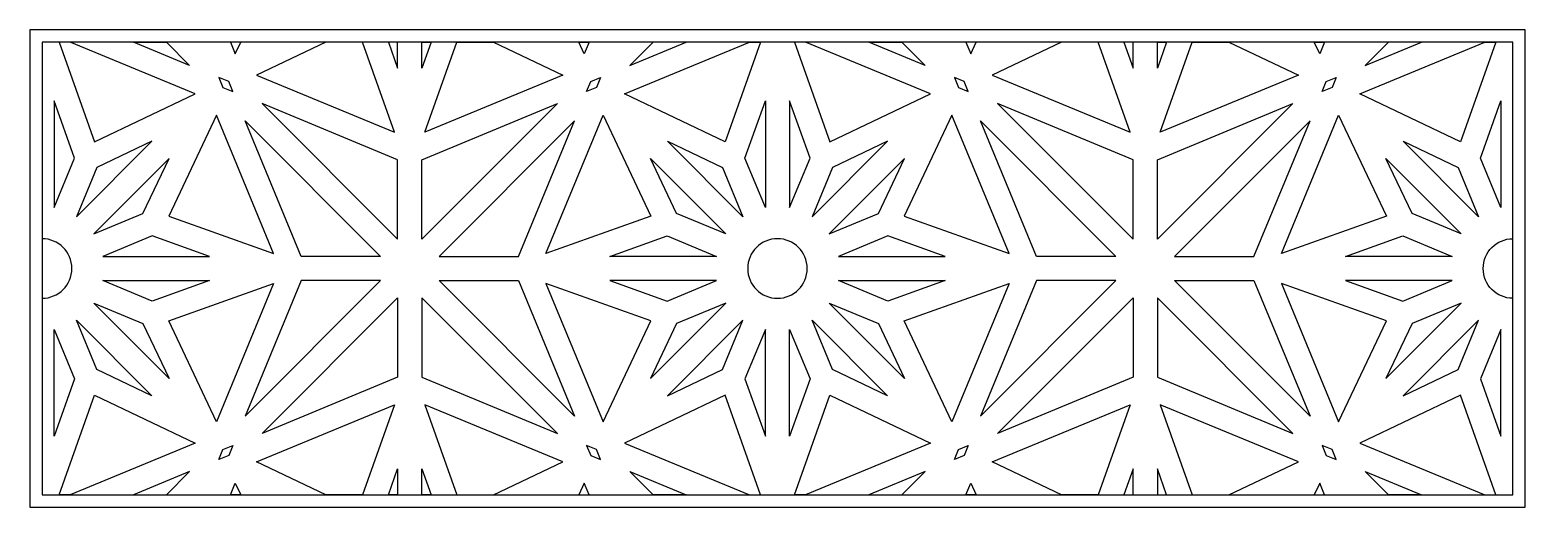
# Model space of a CAD drawing. Extents: x 1254 to 2795, y 1700 to 2191.
import ezdxf

# ---------------------------------------------------------------- set-up
doc = ezdxf.new("R2010")
doc.units = 0
doc.layers.add('LAYER_05', color=5, linetype='CONTINUOUS')

msp = doc.modelspace()

# ---------------------------------------------------------------- linework, layer by layer
at = {"layer": 'LAYER_05'}
for points in [[(1254.3, 1700), (2795.4, 1700), (2795.4, 2191.4), (1254.3, 2191.4)], [(1266.8, 1712.5), (2782.9, 1712.5), (2782.9, 2178.9), (1266.8, 2178.9)], [(1284.3, 2178.9), (1320.8, 2076.2), (1424.6, 2125.5), (1295.7, 2178.9)], [(1394.9, 2178.9), (1418.9, 2154.9), (1361, 2178.9)], [(1461.1, 2178.9), (1466, 2166.9), (1471.7, 2178.9)], [(1559.4, 2178.9), (1488, 2144.9), (1630.2, 2086), (1597.2, 2178.9)], [(1623.8, 2178.9), (1633.3, 2152), (1633.3, 2178.9)], [(1667.9, 2178.9), (1658.3, 2152), (1658.3, 2178.9)], [(1732.2, 2178.9), (1803.6, 2144.9), (1661.4, 2086), (1694.4, 2178.9)], [(1830.6, 2178.9), (1825.6, 2166.9), (1819.9, 2178.9)], [(2007.3, 2178.9), (1970.8, 2076.2), (1867, 2125.5), (1995.9, 2178.9)], [(1896.7, 2178.9), (1872.7, 2154.9), (1930.6, 2178.9)], [(2042.4, 2178.9), (2078.9, 2076.2), (2182.6, 2125.5), (2053.8, 2178.9)], [(2153, 2178.9), (2177, 2154.9), (2119.1, 2178.9)], [(2219.1, 2178.9), (2224.1, 2166.9), (2229.7, 2178.9)], [(2317.5, 2178.9), (2246.1, 2144.9), (2388.3, 2086), (2355.3, 2178.9)], [(2381.8, 2178.9), (2391.4, 2152), (2391.4, 2178.9)], [(2425.9, 2178.9), (2416.4, 2152), (2416.4, 2178.9)], [(2490.2, 2178.9), (2561.7, 2144.9), (2419.4, 2086), (2452.4, 2178.9)], [(2588.6, 2178.9), (2583.7, 2166.9), (2578, 2178.9)], [(2765.4, 2178.9), (2728.8, 2076.2), (2625.1, 2125.5), (2754, 2178.9)], [(2654.7, 2178.9), (2630.7, 2154.9), (2688.7, 2178.9)], [(1453.3, 2132.2), (1463.5, 2128), (1459.3, 2138.2), (1449.1, 2142.4)], [(1838.3, 2132.2), (1828.1, 2128), (1832.3, 2138.2), (1842.5, 2142.4)], [(2211.4, 2132.2), (2221.5, 2128), (2217.3, 2138.2), (2207.2, 2142.4)], [(2596.4, 2132.2), (2586.2, 2128), (2590.4, 2138.2), (2600.6, 2142.4)], [(1279.3, 2118.4), (1279.3, 2008.5), (1300.3, 2059.3)], [(1633.3, 1975.9), (1633.3, 2057.7), (1493.6, 2115.5)], [(1658.3, 1975.9), (1658.3, 2057.7), (1798, 2115.5)], [(2012.3, 2118.4), (2012.3, 2008.5), (1991.3, 2059.3)], [(2037.3, 2118.4), (2037.3, 2008.5), (2058.4, 2059.3)], [(2391.4, 1975.9), (2391.4, 2057.7), (2251.7, 2115.5)], [(2416.4, 1975.9), (2416.4, 2057.7), (2556, 2115.5)], [(2770.4, 2118.4), (2770.4, 2008.5), (2749.4, 2059.3)], [(1446.6, 2103.5), (1397.3, 1999.7), (1505.5, 1961.3)], [(1615.6, 1958.2), (1533.8, 1958.2), (1476, 2097.9)], [(1676, 1958.2), (1757.8, 1958.2), (1815.6, 2097.9)], [(1845, 2103.5), (1894.4, 1999.7), (1786.1, 1961.3)], [(2204.6, 2103.5), (2155.3, 1999.7), (2263.5, 1961.3)], [(2373.7, 1958.2), (2291.9, 1958.2), (2234, 2097.9)], [(2434, 1958.2), (2515.9, 1958.2), (2573.7, 2097.9)], [(2603.1, 2103.5), (2652.4, 1999.7), (2544.2, 1961.3)], [(1380.1, 2076.7), (1323.4, 2049.7), (1302.4, 1999)], [(1911.6, 2076.7), (1968.2, 2049.7), (1989.2, 1999)], [(2138.1, 2076.7), (2081.5, 2049.7), (2060.4, 1999)], [(2669.6, 2076.7), (2726.3, 2049.7), (2747.3, 1999)], [(1320, 1981.3), (1370.8, 2002.3), (1397.7, 2059)], [(1971.6, 1981.3), (1920.8, 2002.3), (1893.9, 2059)], [(2078.1, 1981.3), (2128.9, 2002.3), (2155.8, 2059)], [(2729.6, 1981.3), (2678.9, 2002.3), (2651.9, 2059)], [(1329.6, 1958.2), (1439.5, 1958.2), (1380.4, 1979.2)], [(1962, 1958.2), (1852.1, 1958.2), (1911.2, 1979.2)], [(2087.7, 1958.2), (2197.5, 1958.2), (2138.4, 1979.2)], [(2720.1, 1958.2), (2610.2, 1958.2), (2669.3, 1979.2)], [(1329.6, 1933.2), (1439.5, 1933.2), (1380.4, 1912.2)], [(1446.6, 1787.9), (1397.3, 1891.7), (1505.5, 1930.1)], [(1615.6, 1933.2), (1533.8, 1933.2), (1476, 1793.5)], [(1676, 1933.2), (1757.8, 1933.2), (1815.6, 1793.5)], [(1845, 1787.9), (1894.4, 1891.7), (1786.1, 1930.1)], [(1962, 1933.2), (1852.1, 1933.2), (1911.2, 1912.2)], [(2087.7, 1933.2), (2197.5, 1933.2), (2138.4, 1912.2)], [(2204.6, 1787.9), (2155.3, 1891.7), (2263.5, 1930.1)], [(2373.7, 1933.2), (2291.9, 1933.2), (2234, 1793.5)], [(2434, 1933.2), (2515.9, 1933.2), (2573.7, 1793.5)], [(2603.1, 1787.9), (2652.4, 1891.7), (2544.2, 1930.1)], [(2720.1, 1933.2), (2610.2, 1933.2), (2669.3, 1912.2)], [(1633.3, 1915.5), (1633.3, 1833.7), (1493.6, 1775.9)], [(1658.3, 1915.5), (1658.3, 1833.7), (1798, 1775.9)], [(2391.4, 1915.5), (2391.4, 1833.7), (2251.7, 1775.9)], [(2416.4, 1915.5), (2416.4, 1833.7), (2556, 1775.9)], [(1320, 1910.1), (1370.8, 1889.1), (1397.7, 1832.4)], [(1971.6, 1910.1), (1920.8, 1889.1), (1893.9, 1832.4)], [(2078.1, 1910.1), (2128.9, 1889.1), (2155.8, 1832.4)], [(2729.6, 1910.1), (2678.9, 1889.1), (2651.9, 1832.4)], [(1279.3, 1773), (1279.3, 1882.9), (1300.3, 1832.1)], [(1380.1, 1814.7), (1323.4, 1841.7), (1302.4, 1892.4)], [(1911.6, 1814.7), (1968.2, 1841.7), (1989.2, 1892.4)], [(2012.3, 1773), (2012.3, 1882.9), (1991.3, 1832.1)], [(2037.3, 1773), (2037.3, 1882.9), (2058.4, 1832.1)], [(2138.1, 1814.7), (2081.5, 1841.7), (2060.4, 1892.4)], [(2669.6, 1814.7), (2726.3, 1841.7), (2747.3, 1892.4)], [(2770.4, 1773), (2770.4, 1882.9), (2749.4, 1832.1)], [(1284.3, 1712.5), (1320.8, 1815.2), (1424.6, 1765.9), (1295.7, 1712.5)], [(1559.4, 1712.5), (1488, 1746.5), (1630.2, 1805.4), (1597.2, 1712.5)], [(1732.2, 1712.5), (1803.6, 1746.5), (1661.4, 1805.4), (1694.4, 1712.5)], [(2007.3, 1712.5), (1970.8, 1815.2), (1867, 1765.9), (1995.9, 1712.5)], [(2042.4, 1712.5), (2078.9, 1815.2), (2182.6, 1765.9), (2053.8, 1712.5)], [(2317.5, 1712.5), (2246.1, 1746.5), (2388.3, 1805.4), (2355.3, 1712.5)], [(2490.2, 1712.5), (2561.7, 1746.5), (2419.4, 1805.4), (2452.4, 1712.5)], [(2765.4, 1712.5), (2728.8, 1815.2), (2625.1, 1765.9), (2754, 1712.5)], [(1453.3, 1759.2), (1463.5, 1763.4), (1459.3, 1753.2), (1449.1, 1749)], [(1838.3, 1759.2), (1828.1, 1763.4), (1832.3, 1753.2), (1842.5, 1749)], [(2211.4, 1759.2), (2221.5, 1763.4), (2217.3, 1753.2), (2207.2, 1749)], [(2596.4, 1759.2), (2586.2, 1763.4), (2590.4, 1753.2), (2600.6, 1749)], [(1394.9, 1712.5), (1418.9, 1736.5), (1361, 1712.5)], [(1623.8, 1712.5), (1633.3, 1739.4), (1633.3, 1712.5)], [(1658.3, 1712.5), (1658.3, 1739.4), (1667.9, 1712.5)], [(1896.7, 1712.5), (1872.7, 1736.5), (1930.6, 1712.5)], [(2153, 1712.5), (2177, 1736.5), (2119.1, 1712.5)], [(2391.4, 1712.5), (2391.4, 1739.4), (2381.8, 1712.5)], [(2425.9, 1712.5), (2416.4, 1739.4), (2416.4, 1712.5)], [(2654.7, 1712.5), (2630.7, 1736.5), (2688.7, 1712.5)], [(1461.1, 1712.5), (1466, 1724.5), (1471.7, 1712.5)], [(1830.6, 1712.5), (1825.6, 1724.5), (1819.9, 1712.5)], [(2219.1, 1712.5), (2224.1, 1724.5), (2229.7, 1712.5)], [(2588.6, 1712.5), (2583.7, 1724.5), (2578, 1712.5)]]:
    msp.add_lwpolyline(points, close=True, dxfattribs=at)
at = {"layer": 'LAYER_05', "extrusion": (0, 0, -1)}
msp.add_circle((-2024.8, 1945.7), 30.7, dxfattribs=at)
at = {"layer": 'LAYER_05'}
msp.add_arc((1266.8, 1945.7), 30.7, 270, 90, dxfattribs=at)
at = {"layer": 'LAYER_05', "extrusion": (0, 0, -1)}
msp.add_arc((-2782.9, 1945.7), 30.7, 270, 90, dxfattribs=at)

doc.saveas('drawing.dxf')
